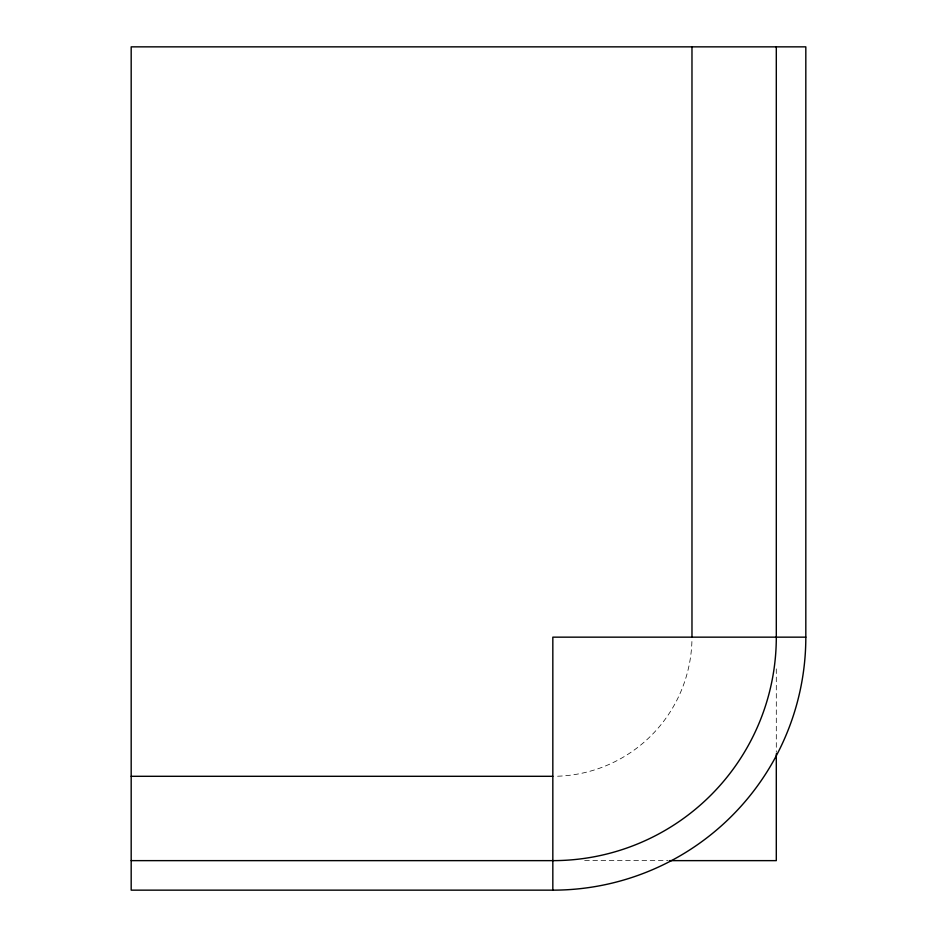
<?xml version="1.0" encoding="UTF-8"?>
<svg xmlns="http://www.w3.org/2000/svg" width="937" height="937" viewBox="0 0 937 937"><rect width="100%" height="100%" fill="white"/><g stroke="black" fill="none" stroke-linecap="round" stroke-linejoin="round"><path stroke-width="0.7" stroke-dasharray="4.68 3.51" d="M584.665 860.634L668.058 860.634M776.304 668.901L776.304 752.329M691.904 641.529A139.144 139.144 0 0 1 557.199 776.234"/><path stroke-width="1.41" d="M805.82 637.16L552.83 637.16L552.83 890.15L131.18 890.15L131.18 46.85L805.82 46.85L805.82 637.16A252.99 252.99 0 0 1 552.83 890.15M131.18 776.304L552.83 776.304M131.18 860.634L552.83 860.634A223.475 223.475 0 0 0 776.304 637.16L776.304 46.85M669.51 860.634L776.304 860.634L776.304 753.793M691.974 46.85L691.974 637.16"/></g></svg>
